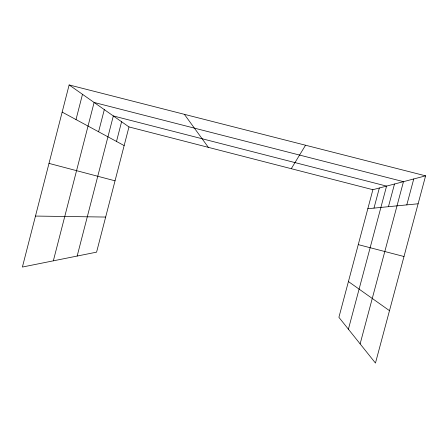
<?xml version="1.0" encoding="UTF-8"?>
<svg xmlns="http://www.w3.org/2000/svg" width="448" height="448" viewBox="0 0 448 448"><rect width="100%" height="100%" fill="white"/><g stroke="black" fill="none" stroke-linecap="round" stroke-linejoin="round"><path stroke-width="0.67" d="M69.132 84.935L22.4 267.042L96.583 252.151L128.974 126.93L69.132 84.935L425.6 175.846L375.458 363.065L338.901 317.318L372.893 189.7L425.6 175.846M76.003 119.571L82.494 94.315M53.34 260.831L94.114 102.463L403.474 181.664L360.125 343.879M98.594 131.779L104.311 109.62M77.162 256.049L113.327 115.948L386.579 186.105L348.404 329.207M116.502 141.445L121.593 121.75M373.985 208.107L379.344 188.003M388.444 206.685L394.498 184.022M406.806 204.887L413.745 178.965M291.273 168.694L305.547 145.23M367.83 208.712L418.118 203.773M35.482 216.065L105.661 217.056M128.974 126.93L372.893 189.7M358.26 244.625L403.995 256.508M49 163.386L115.035 180.824M62.16 112.101L124.152 145.578M348.426 281.551L389.491 310.666M184.374 114.324L208.348 147.353"/></g></svg>
